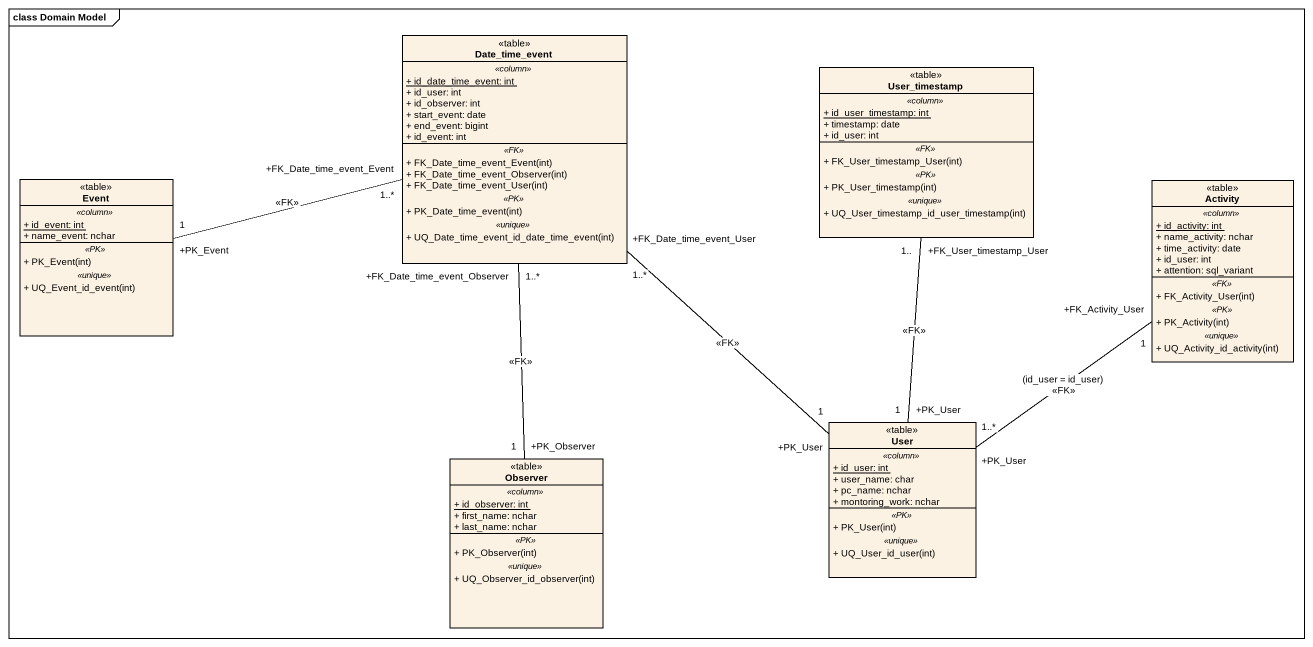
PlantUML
@startuml
mainframe class Domain Model
hide circle
hide empty members
skinparam classAttributeIconSize 0
class Date_time_event <<table>> {
  .. <<column>> ..
  {static} + id_date_time_event: int
  + id_user: int
  + id_observer: int
  + start_event: date
  + end_event: bigint
  + id_event: int
  .. <<FK>> ..
  + FK_Date_time_event_Event(int)
  + FK_Date_time_event_Observer(int)
  + FK_Date_time_event_User(int)
  .. <<PK>> ..
  + PK_Date_time_event(int)
  .. <<unique>> ..
  + UQ_Date_time_event_id_date_time_event(int)
}
class User_timestamp <<table>> {
  .. <<column>> ..
  {static} + id_user_timestamp: int
  + timestamp: date
  + id_user: int
  .. <<FK>> ..
  + FK_User_timestamp_User(int)
  .. <<PK>> ..
  + PK_User_timestamp(int)
  .. <<unique>> ..
  + UQ_User_timestamp_id_user_timestamp(int)
}
class Event <<table>> {
  .. <<column>> ..
  {static} + id_event: int
  + name_event: nchar
  .. <<PK>> ..
  + PK_Event(int)
  .. <<unique>> ..
  + UQ_Event_id_event(int)
}
class Activity <<table>> {
  .. <<column>> ..
  {static} + id_activity: int
  + name_activity: nchar
  + time_activity: date
  + id_user: int
  + attention: sql_variant
  .. <<FK>> ..
  + FK_Activity_User(int)
  .. <<PK>> ..
  + PK_Activity(int)
  .. <<unique>> ..
  + UQ_Activity_id_activity(int)
}
class User <<table>> {
  .. <<column>> ..
  {static} + id_user: int
  + user_name: char
  + pc_name: nchar
  + montoring_work: nchar
  .. <<PK>> ..
  + PK_User(int)
  .. <<unique>> ..
  + UQ_User_id_user(int)
}
class Observer <<table>> {
  .. <<column>> ..
  {static} + id_observer: int
  + first_name: nchar
  + last_name: nchar
  .. <<PK>> ..
  + PK_Observer(int)
  .. <<unique>> ..
  + UQ_Observer_id_observer(int)
}
Date_time_event "+FK_Date_time_event_Event\n1..*" -left- "+PK_Event\n1" Event : <<FK>>
Date_time_event "+FK_Date_time_event_User\n1..*" -- "+PK_User\n1" User : <<FK>>
Date_time_event "+FK_Date_time_event_Observer\n1..*" -- "+PK_Observer\n1" Observer : <<FK>>
User_timestamp "+FK_User_timestamp_User\n1.." -- "+PK_User\n1" User : <<FK>>
Activity "+FK_Activity_User\n1" -- "+PK_User\n1..*" User : (id_user = id_user)\n<<FK>>
@enduml
